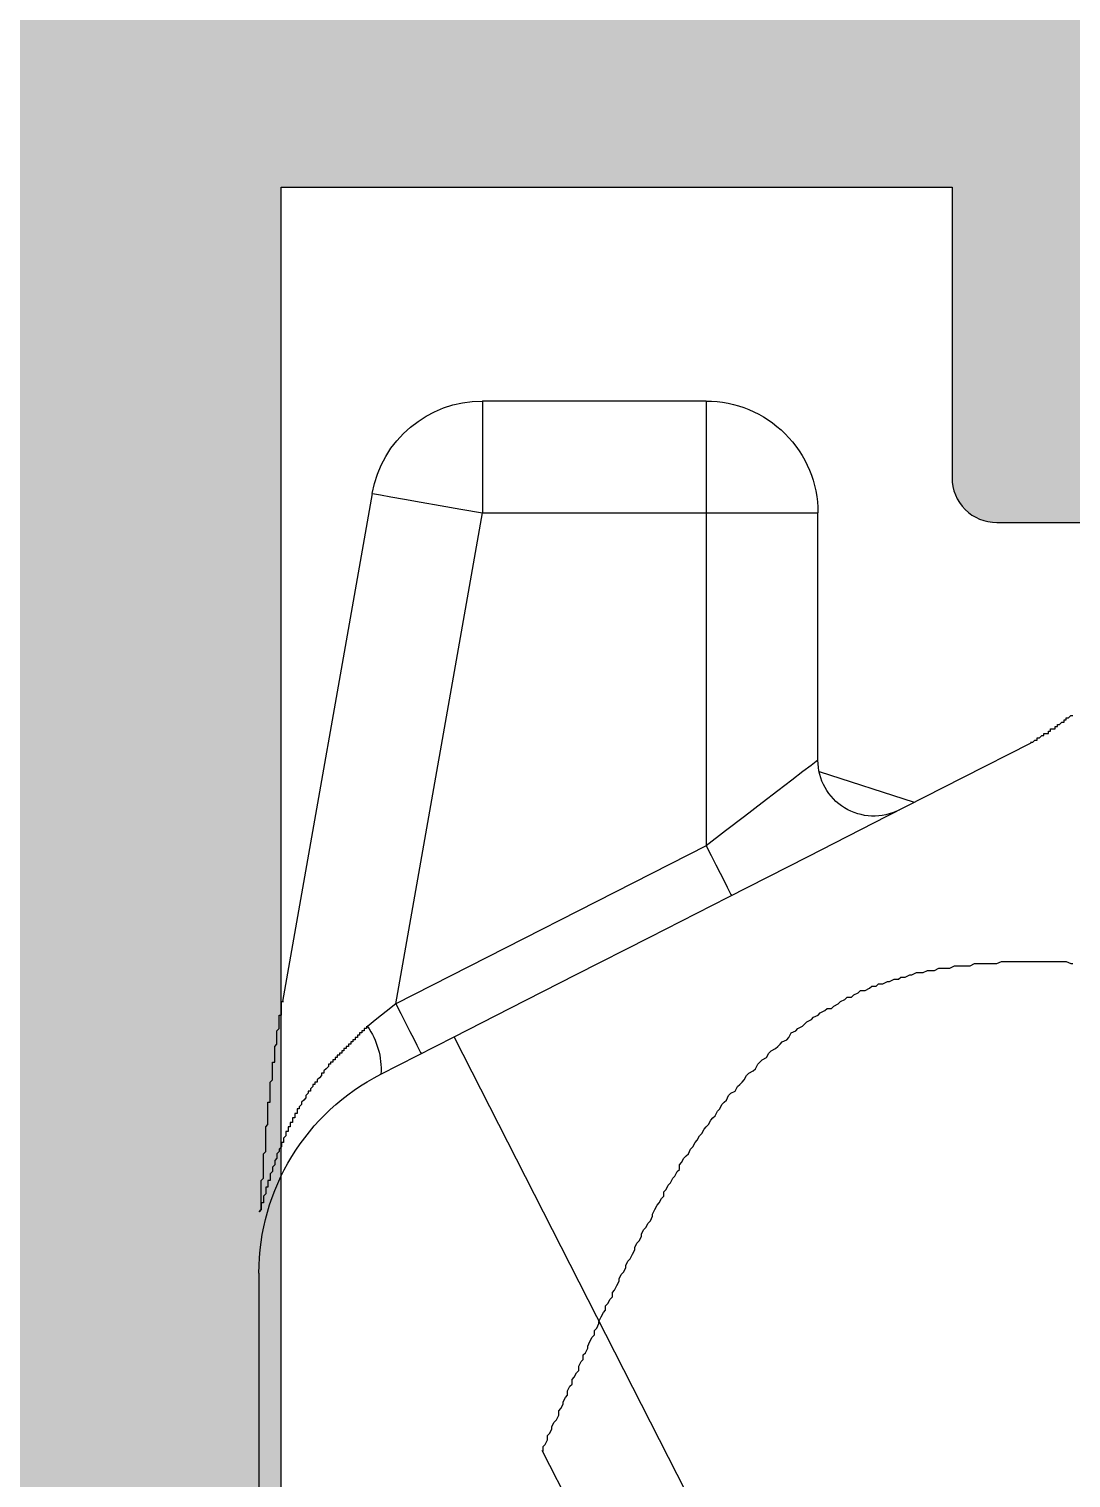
# Model space of a CAD drawing. Header units: millimetres. Extents: x -624 to 1947, y 11274 to 11571.
# Drawn here: x 943.82 to 948.48, y 11418.59 to 11425.07 of the extents above; entities that cross this region are included whole.
import ezdxf

# ---------------------------------------------------------------- set-up
doc = ezdxf.new("R2010")
doc.units = ezdxf.units.MM
doc.layers.add('AKSESUAR', color=7, linetype='Continuous')

# ---------------------------------------------------------------- blocks, each defined once
blk = doc.blocks.new('FGHDFHGFD')
at = {"color": 7, "linetype": 'Continuous'}
for p, q in [((5426.0593, 1209.3311), (5430.5232, 1207.0566)), ((5427.6268, 1209.0814), (5432.3732, 1206.663)), ((5433.5599, 1208.2944), (5433.4215, 1208.7204)), ((5433.6098, 1208.2893), (5434.7161, 1208.2893)), ((5434.7161, 1207.7893), (5434.7161, 1208.2893)), ((5433.2276, 1207.7893), (5432.5205, 1206.4015)), ((5434.7161, 1207.7893), (5433.2276, 1207.7893)), ((5434.7161, 1206.7887), (5434.7161, 1207.7893)), ((5435.2161, 1207.7893), (5434.7161, 1207.7893)), ((5435.2161, 1207.7893), (5435.2161, 1206.7887)), ((5432.5205, 1206.4015), (5434.7161, 1206.7887)), ((5435.2161, 1206.7887), (5434.7161, 1206.7887)), ((5432.2062, 1206.3353), (5432.3732, 1206.663)), ((5434.8029, 1206.2963), (5432.5311, 1205.8957)), ((5431.3152, 1205.7893), (5411.4661, 1205.7893))]:
    blk.add_line(p, q, dxfattribs=at)
at = {"color": 7, "linetype": 'Continuous', "flags": 128}
for points in [[(5432.3732, 1206.663), (5432.5009, 1206.9138), (5432.6513, 1207.2089), (5432.8188, 1207.5376), (5432.9972, 1207.8877), (5433.1799, 1208.2464), (5433.3603, 1208.6005), (5433.5318, 1208.9369), (5433.6879, 1209.2433)], [(5433.6098, 1208.2893), (5433.604, 1208.2817), (5433.5867, 1208.2592), (5433.5586, 1208.2223), (5433.5204, 1208.1723), (5433.4733, 1208.1107), (5433.4187, 1208.0393), (5433.3583, 1207.9603), (5433.294, 1207.8761), (5433.2276, 1207.7893)], [(5433.2276, 1207.7893), (5433.1842, 1207.8115), (5433.1424, 1207.8327), (5433.1039, 1207.8524), (5433.0701, 1207.8696), (5433.0424, 1207.8837), (5433.0218, 1207.8942), (5433.0092, 1207.9006), (5433.0049, 1207.9028)], [(5434.8029, 1206.2963), (5434.8013, 1206.3057), (5434.7963, 1206.3337), (5434.7883, 1206.3792), (5434.7775, 1206.4405), (5434.7643, 1206.5151), (5434.7493, 1206.6002), (5434.733, 1206.6926), (5434.7161, 1206.7887)], [(5432.5205, 1206.4015), (5432.477, 1206.4237), (5432.4352, 1206.4449), (5432.3967, 1206.4646), (5432.363, 1206.4817), (5432.3353, 1206.4959), (5432.3147, 1206.5064), (5432.302, 1206.5128), (5432.2977, 1206.515)], [(5432.5205, 1206.4015), (5432.4866, 1206.3589), (5432.453, 1206.3166), (5432.4196, 1206.2747)]]:
    blk.add_lwpolyline(points, dxfattribs=at)
at = {"color": 7}
for points in [[(5430.52, 1207.06, 0), (5430.54, 1207.06, 0), (5430.55, 1207.07, 0), (5430.57, 1207.08, 0), (5430.59, 1207.08, 0), (5430.6, 1207.09, 0), (5430.62, 1207.1, 0), (5430.63, 1207.1, 0), (5430.65, 1207.11, 0), (5430.66, 1207.12, 0), (5430.68, 1207.13, 0), (5430.7, 1207.13, 0), (5430.71, 1207.14, 0), (5430.73, 1207.15, 0), (5430.74, 1207.15, 0), (5430.76, 1207.16, 0), (5430.77, 1207.17, 0), (5430.79, 1207.17, 0), (5430.81, 1207.18, 0), (5430.82, 1207.19, 0), (5430.84, 1207.19, 0), (5430.85, 1207.2, 0), (5430.87, 1207.21, 0), (5430.88, 1207.22, 0), (5430.9, 1207.22, 0), (5430.92, 1207.23, 0), (5430.93, 1207.24, 0), (5430.95, 1207.24, 0), (5430.96, 1207.25, 0), (5430.98, 1207.26, 0), (5430.99, 1207.26, 0), (5431.01, 1207.27, 0), (5431.03, 1207.28, 0), (5431.04, 1207.29, 0), (5431.06, 1207.29, 0), (5431.07, 1207.3, 0), (5431.09, 1207.31, 0), (5431.1, 1207.31, 0), (5431.12, 1207.32, 0), (5431.14, 1207.33, 0), (5431.15, 1207.34, 0), (5431.17, 1207.34, 0), (5431.18, 1207.35, 0), (5431.2, 1207.36, 0), (5431.21, 1207.37, 0), (5431.23, 1207.37, 0), (5431.24, 1207.38, 0), (5431.26, 1207.39, 0), (5431.28, 1207.4, 0), (5431.29, 1207.4, 0), (5431.31, 1207.41, 0), (5431.32, 1207.42, 0), (5431.34, 1207.43, 0), (5431.35, 1207.43, 0), (5431.37, 1207.44, 0), (5431.38, 1207.45, 0), (5431.4, 1207.46, 0), (5431.42, 1207.47, 0), (5431.43, 1207.47, 0), (5431.45, 1207.48, 0), (5431.46, 1207.49, 0), (5431.48, 1207.5, 0), (5431.49, 1207.5, 0), (5431.51, 1207.51, 0), (5431.52, 1207.52, 0), (5431.54, 1207.53, 0), (5431.55, 1207.54, 0), (5431.57, 1207.55, 0), (5431.58, 1207.55, 0), (5431.6, 1207.56, 0), (5431.62, 1207.57, 0), (5431.63, 1207.58, 0), (5431.65, 1207.59, 0), (5431.66, 1207.6, 0), (5431.68, 1207.6, 0), (5431.69, 1207.61, 0), (5431.71, 1207.62, 0), (5431.72, 1207.63, 0), (5431.74, 1207.64, 0), (5431.75, 1207.65, 0), (5431.77, 1207.66, 0), (5431.78, 1207.67, 0), (5431.8, 1207.67, 0), (5431.81, 1207.68, 0), (5431.83, 1207.69, 0), (5431.84, 1207.7, 0), (5431.85, 1207.71, 0), (5431.87, 1207.72, 0), (5431.88, 1207.73, 0), (5431.9, 1207.74, 0), (5431.91, 1207.75, 0), (5431.93, 1207.76, 0), (5431.94, 1207.77, 0), (5431.96, 1207.78, 0), (5431.97, 1207.79, 0), (5431.98, 1207.8, 0), (5432, 1207.81, 0), (5432.01, 1207.82, 0), (5432.02, 1207.83, 0), (5432.04, 1207.84, 0), (5432.05, 1207.85, 0), (5432.07, 1207.86, 0), (5432.08, 1207.87, 0), (5432.09, 1207.88, 0), (5432.11, 1207.89, 0), (5432.12, 1207.9, 0), (5432.13, 1207.92, 0), (5432.15, 1207.93, 0), (5432.16, 1207.94, 0), (5432.17, 1207.95, 0), (5432.18, 1207.96, 0), (5432.2, 1207.97, 0), (5432.21, 1207.98, 0), (5432.22, 1208, 0), (5432.23, 1208.01, 0), (5432.25, 1208.02, 0), (5432.26, 1208.03, 0), (5432.27, 1208.04, 0), (5432.28, 1208.06, 0), (5432.3, 1208.07, 0), (5432.31, 1208.08, 0), (5432.32, 1208.1, 0), (5432.33, 1208.11, 0), (5432.34, 1208.12, 0), (5432.35, 1208.13, 0), (5432.36, 1208.15, 0), (5432.37, 1208.16, 0), (5432.39, 1208.17, 0), (5432.4, 1208.19, 0), (5432.41, 1208.2, 0), (5432.42, 1208.22, 0), (5432.43, 1208.23, 0), (5432.44, 1208.24, 0), (5432.45, 1208.26, 0), (5432.46, 1208.27, 0), (5432.47, 1208.29, 0), (5432.48, 1208.3, 0), (5432.49, 1208.32, 0), (5432.5, 1208.33, 0), (5432.5, 1208.35, 0), (5432.51, 1208.36, 0), (5432.52, 1208.38, 0), (5432.53, 1208.39, 0), (5432.54, 1208.41, 0), (5432.55, 1208.42, 0), (5432.55, 1208.44, 0), (5432.56, 1208.45, 0), (5432.57, 1208.47, 0), (5432.58, 1208.48, 0), (5432.58, 1208.5, 0), (5432.59, 1208.52, 0), (5432.6, 1208.53, 0), (5432.6, 1208.55, 0), (5432.61, 1208.56, 0), (5432.61, 1208.58, 0), (5432.62, 1208.6, 0), (5432.62, 1208.61, 0), (5432.63, 1208.63, 0), (5432.63, 1208.65, 0), (5432.64, 1208.66, 0), (5432.64, 1208.68, 0), (5432.65, 1208.7, 0), (5432.65, 1208.71, 0), (5432.66, 1208.73, 0), (5432.66, 1208.75, 0), (5432.66, 1208.76, 0), (5432.67, 1208.78, 0), (5432.67, 1208.8, 0), (5432.67, 1208.81, 0), (5432.68, 1208.83, 0), (5432.68, 1208.85, 0), (5432.68, 1208.86, 0), (5432.68, 1208.88, 0), (5432.69, 1208.9, 0), (5432.69, 1208.92, 0), (5432.69, 1208.93, 0), (5432.69, 1208.95, 0), (5432.69, 1208.97, 0), (5432.7, 1208.99, 0), (5432.7, 1209, 0), (5432.7, 1209.02, 0), (5432.7, 1209.04, 0), (5432.7, 1209.05, 0), (5432.7, 1209.07, 0), (5432.7, 1209.09, 0), (5432.71, 1209.11, 0), (5432.71, 1209.12, 0), (5432.71, 1209.14, 0), (5432.71, 1209.16, 0), (5432.71, 1209.18, 0), (5432.71, 1209.19, 0), (5432.71, 1209.21, 0), (5432.71, 1209.23, 0), (5432.71, 1209.24, 0), (5432.71, 1209.26, 0), (5432.71, 1209.28, 0), (5432.71, 1209.3, 0), (5432.71, 1209.31, 0), (5432.71, 1209.33, 0), (5432.71, 1209.35, 0), (5432.71, 1209.36, 0), (5432.71, 1209.38, 0), (5432.71, 1209.4, 0), (5432.7, 1209.42, 0), (5432.7, 1209.43, 0)], [(5433.69, 1209.24, 0), (5433.69, 1209.25, 0), (5433.69, 1209.25, 0), (5433.69, 1209.25, 0), (5433.69, 1209.25, 0), (5433.69, 1209.25, 0), (5433.7, 1209.26, 0), (5433.7, 1209.26, 0), (5433.7, 1209.26, 0), (5433.7, 1209.26, 0), (5433.7, 1209.26, 0), (5433.7, 1209.27, 0), (5433.7, 1209.27, 0), (5433.7, 1209.27, 0), (5433.71, 1209.27, 0), (5433.71, 1209.27, 0), (5433.71, 1209.28, 0), (5433.71, 1209.28, 0), (5433.71, 1209.28, 0), (5433.71, 1209.28, 0), (5433.71, 1209.28, 0), (5433.72, 1209.29, 0), (5433.72, 1209.29, 0), (5433.72, 1209.29, 0), (5433.72, 1209.29, 0), (5433.72, 1209.29, 0), (5433.72, 1209.3, 0), (5433.72, 1209.3, 0), (5433.72, 1209.3, 0), (5433.73, 1209.3, 0), (5433.73, 1209.3, 0), (5433.73, 1209.31, 0), (5433.73, 1209.31, 0), (5433.73, 1209.31, 0), (5433.73, 1209.31, 0), (5433.73, 1209.32, 0), (5433.74, 1209.32, 0), (5433.74, 1209.32, 0), (5433.74, 1209.32, 0), (5433.74, 1209.32, 0), (5433.74, 1209.33, 0), (5433.74, 1209.33, 0), (5433.74, 1209.33, 0), (5433.74, 1209.33, 0), (5433.75, 1209.33, 0), (5433.75, 1209.34, 0), (5433.75, 1209.34, 0), (5433.75, 1209.34, 0), (5433.75, 1209.34, 0), (5433.75, 1209.34, 0), (5433.75, 1209.35, 0), (5433.76, 1209.35, 0), (5433.76, 1209.35, 0), (5433.76, 1209.35, 0), (5433.76, 1209.35, 0), (5433.76, 1209.36, 0), (5433.76, 1209.36, 0), (5433.76, 1209.36, 0), (5433.77, 1209.36, 0), (5433.77, 1209.36, 0), (5433.77, 1209.37, 0), (5433.77, 1209.37, 0), (5433.77, 1209.37, 0), (5433.77, 1209.37, 0), (5433.77, 1209.37, 0), (5433.78, 1209.38, 0), (5433.78, 1209.38, 0), (5433.78, 1209.38, 0), (5433.78, 1209.38, 0), (5433.78, 1209.38, 0), (5433.78, 1209.39, 0), (5433.78, 1209.39, 0), (5433.78, 1209.39, 0), (5433.79, 1209.39, 0), (5433.79, 1209.39, 0), (5433.79, 1209.4, 0), (5433.79, 1209.4, 0), (5433.79, 1209.4, 0), (5433.79, 1209.4, 0), (5433.79, 1209.4, 0), (5433.8, 1209.4, 0), (5433.8, 1209.41, 0), (5433.8, 1209.41, 0), (5433.8, 1209.41, 0), (5433.8, 1209.41, 0), (5433.8, 1209.41, 0), (5433.81, 1209.42, 0), (5433.81, 1209.42, 0), (5433.81, 1209.42, 0), (5433.81, 1209.42, 0), (5433.81, 1209.42, 0), (5433.81, 1209.43, 0)], [(5432.42, 1206.27, 0), (5432.42, 1206.27, 0), (5432.41, 1206.27, 0), (5432.41, 1206.26, 0), (5432.41, 1206.26, 0), (5432.4, 1206.26, 0), (5432.4, 1206.25, 0), (5432.39, 1206.25, 0), (5432.39, 1206.25, 0), (5432.39, 1206.24, 0), (5432.38, 1206.24, 0), (5432.38, 1206.23, 0), (5432.38, 1206.23, 0), (5432.37, 1206.23, 0), (5432.37, 1206.22, 0), (5432.37, 1206.22, 0), (5432.36, 1206.22, 0), (5432.36, 1206.21, 0), (5432.36, 1206.21, 0), (5432.35, 1206.21, 0), (5432.35, 1206.2, 0), (5432.34, 1206.2, 0), (5432.34, 1206.19, 0), (5432.34, 1206.19, 0), (5432.33, 1206.19, 0), (5432.33, 1206.18, 0), (5432.33, 1206.18, 0), (5432.32, 1206.18, 0), (5432.32, 1206.17, 0), (5432.32, 1206.17, 0), (5432.31, 1206.17, 0), (5432.31, 1206.16, 0), (5432.3, 1206.16, 0), (5432.3, 1206.16, 0), (5432.3, 1206.15, 0), (5432.29, 1206.15, 0), (5432.29, 1206.14, 0), (5432.29, 1206.14, 0), (5432.28, 1206.14, 0), (5432.28, 1206.13, 0), (5432.28, 1206.13, 0), (5432.27, 1206.13, 0), (5432.27, 1206.12, 0), (5432.26, 1206.12, 0), (5432.26, 1206.12, 0), (5432.26, 1206.11, 0), (5432.25, 1206.11, 0), (5432.25, 1206.11, 0), (5432.25, 1206.1, 0), (5432.24, 1206.1, 0), (5432.24, 1206.1, 0), (5432.23, 1206.09, 0), (5432.23, 1206.09, 0), (5432.23, 1206.09, 0), (5432.22, 1206.08, 0), (5432.22, 1206.08, 0), (5432.21, 1206.08, 0), (5432.21, 1206.07, 0), (5432.21, 1206.07, 0), (5432.2, 1206.07, 0), (5432.2, 1206.07, 0), (5432.19, 1206.06, 0), (5432.19, 1206.06, 0), (5432.19, 1206.06, 0), (5432.18, 1206.05, 0), (5432.18, 1206.05, 0), (5432.17, 1206.05, 0), (5432.17, 1206.04, 0), (5432.17, 1206.04, 0), (5432.16, 1206.04, 0), (5432.16, 1206.03, 0), (5432.15, 1206.03, 0), (5432.15, 1206.03, 0), (5432.15, 1206.03, 0), (5432.14, 1206.02, 0), (5432.14, 1206.02, 0), (5432.13, 1206.02, 0), (5432.13, 1206.01, 0), (5432.12, 1206.01, 0), (5432.12, 1206.01, 0), (5432.12, 1206.01, 0), (5432.11, 1206, 0), (5432.11, 1206, 0), (5432.1, 1206, 0), (5432.1, 1206, 0), (5432.09, 1205.99, 0), (5432.09, 1205.99, 0), (5432.09, 1205.99, 0), (5432.08, 1205.98, 0), (5432.08, 1205.98, 0), (5432.07, 1205.98, 0), (5432.07, 1205.98, 0), (5432.06, 1205.97, 0), (5432.06, 1205.97, 0), (5432.05, 1205.97, 0), (5432.05, 1205.97, 0), (5432.05, 1205.96, 0), (5432.04, 1205.96, 0), (5432.04, 1205.96, 0), (5432.03, 1205.96, 0), (5432.03, 1205.95, 0), (5432.02, 1205.95, 0), (5432.02, 1205.95, 0), (5432.01, 1205.95, 0), (5432.01, 1205.94, 0), (5432.01, 1205.94, 0), (5432, 1205.94, 0), (5432, 1205.94, 0), (5431.99, 1205.94, 0), (5431.99, 1205.93, 0), (5431.98, 1205.93, 0), (5431.98, 1205.93, 0), (5431.97, 1205.93, 0), (5431.97, 1205.92, 0), (5431.96, 1205.92, 0), (5431.96, 1205.92, 0), (5431.95, 1205.92, 0), (5431.95, 1205.92, 0), (5431.95, 1205.91, 0), (5431.94, 1205.91, 0), (5431.94, 1205.91, 0), (5431.93, 1205.91, 0), (5431.93, 1205.91, 0), (5431.92, 1205.9, 0), (5431.92, 1205.9, 0), (5431.91, 1205.9, 0), (5431.91, 1205.9, 0), (5431.9, 1205.9, 0), (5431.9, 1205.89, 0), (5431.89, 1205.89, 0), (5431.89, 1205.89, 0), (5431.88, 1205.89, 0), (5431.88, 1205.89, 0), (5431.87, 1205.88, 0), (5431.87, 1205.88, 0), (5431.86, 1205.88, 0), (5431.86, 1205.88, 0), (5431.86, 1205.88, 0), (5431.85, 1205.87, 0), (5431.85, 1205.87, 0), (5431.84, 1205.87, 0), (5431.84, 1205.87, 0), (5431.83, 1205.87, 0), (5431.83, 1205.87, 0), (5431.82, 1205.86, 0), (5431.82, 1205.86, 0), (5431.81, 1205.86, 0), (5431.81, 1205.86, 0), (5431.8, 1205.86, 0), (5431.8, 1205.86, 0), (5431.79, 1205.85, 0), (5431.79, 1205.85, 0), (5431.78, 1205.85, 0), (5431.78, 1205.85, 0), (5431.77, 1205.85, 0), (5431.77, 1205.85, 0), (5431.76, 1205.84, 0), (5431.76, 1205.84, 0), (5431.75, 1205.84, 0), (5431.75, 1205.84, 0), (5431.74, 1205.84, 0), (5431.74, 1205.84, 0), (5431.73, 1205.84, 0), (5431.73, 1205.83, 0), (5431.73, 1205.83, 0), (5431.72, 1205.83, 0), (5431.72, 1205.83, 0), (5431.71, 1205.83, 0), (5431.71, 1205.83, 0), (5431.7, 1205.83, 0), (5431.7, 1205.82, 0), (5431.69, 1205.82, 0), (5431.69, 1205.82, 0), (5431.68, 1205.82, 0), (5431.68, 1205.82, 0), (5431.67, 1205.82, 0), (5431.67, 1205.82, 0), (5431.66, 1205.81, 0), (5431.66, 1205.81, 0), (5431.65, 1205.81, 0), (5431.65, 1205.81, 0), (5431.64, 1205.81, 0), (5431.64, 1205.81, 0), (5431.63, 1205.81, 0), (5431.63, 1205.8, 0), (5431.62, 1205.8, 0), (5431.62, 1205.8, 0), (5431.61, 1205.8, 0), (5431.61, 1205.8, 0), (5431.6, 1205.8, 0), (5431.6, 1205.8, 0), (5431.59, 1205.79, 0)], [(5431.59, 1205.79, 0), (5431.6, 1205.8, 0), (5431.61, 1205.8, 0), (5431.61, 1205.8, 0), (5431.62, 1205.8, 0), (5431.62, 1205.8, 0), (5431.63, 1205.8, 0), (5431.63, 1205.8, 0), (5431.64, 1205.8, 0), (5431.65, 1205.8, 0), (5431.65, 1205.8, 0), (5431.66, 1205.8, 0), (5431.66, 1205.8, 0), (5431.67, 1205.8, 0), (5431.68, 1205.8, 0), (5431.68, 1205.8, 0), (5431.69, 1205.8, 0), (5431.69, 1205.8, 0), (5431.7, 1205.8, 0), (5431.71, 1205.8, 0), (5431.71, 1205.8, 0), (5431.72, 1205.8, 0), (5431.72, 1205.8, 0), (5431.73, 1205.8, 0), (5431.74, 1205.81, 0), (5431.74, 1205.81, 0), (5431.75, 1205.81, 0), (5431.75, 1205.81, 0), (5431.76, 1205.81, 0), (5431.77, 1205.81, 0), (5431.77, 1205.81, 0), (5431.78, 1205.81, 0), (5431.78, 1205.81, 0), (5431.79, 1205.81, 0), (5431.79, 1205.81, 0), (5431.8, 1205.81, 0), (5431.81, 1205.81, 0), (5431.81, 1205.81, 0), (5431.82, 1205.81, 0), (5431.82, 1205.81, 0), (5431.83, 1205.81, 0), (5431.84, 1205.81, 0), (5431.84, 1205.81, 0), (5431.85, 1205.81, 0), (5431.85, 1205.81, 0), (5431.86, 1205.82, 0), (5431.87, 1205.82, 0), (5431.87, 1205.82, 0), (5431.88, 1205.82, 0), (5431.88, 1205.82, 0), (5431.89, 1205.82, 0), (5431.9, 1205.82, 0), (5431.9, 1205.82, 0), (5431.91, 1205.82, 0), (5431.91, 1205.82, 0), (5431.92, 1205.82, 0), (5431.92, 1205.82, 0), (5431.93, 1205.82, 0), (5431.94, 1205.82, 0), (5431.94, 1205.82, 0), (5431.95, 1205.82, 0), (5431.95, 1205.82, 0), (5431.96, 1205.82, 0), (5431.97, 1205.82, 0), (5431.97, 1205.82, 0), (5431.98, 1205.83, 0), (5431.98, 1205.83, 0), (5431.99, 1205.83, 0), (5432, 1205.83, 0), (5432, 1205.83, 0), (5432.01, 1205.83, 0), (5432.01, 1205.83, 0), (5432.02, 1205.83, 0), (5432.03, 1205.83, 0), (5432.03, 1205.83, 0), (5432.04, 1205.83, 0), (5432.04, 1205.83, 0), (5432.05, 1205.83, 0), (5432.06, 1205.83, 0), (5432.06, 1205.83, 0), (5432.07, 1205.83, 0), (5432.07, 1205.83, 0), (5432.08, 1205.83, 0), (5432.08, 1205.84, 0), (5432.09, 1205.84, 0), (5432.1, 1205.84, 0), (5432.1, 1205.84, 0), (5432.11, 1205.84, 0), (5432.11, 1205.84, 0), (5432.12, 1205.84, 0), (5432.13, 1205.84, 0), (5432.13, 1205.84, 0), (5432.14, 1205.84, 0), (5432.14, 1205.84, 0), (5432.15, 1205.84, 0), (5432.16, 1205.84, 0), (5432.16, 1205.84, 0), (5432.17, 1205.84, 0), (5432.17, 1205.84, 0), (5432.18, 1205.85, 0), (5432.18, 1205.85, 0), (5432.19, 1205.85, 0), (5432.2, 1205.85, 0), (5432.2, 1205.85, 0), (5432.21, 1205.85, 0), (5432.21, 1205.85, 0), (5432.22, 1205.85, 0), (5432.23, 1205.85, 0), (5432.23, 1205.85, 0), (5432.24, 1205.85, 0), (5432.24, 1205.85, 0), (5432.25, 1205.85, 0), (5432.26, 1205.85, 0), (5432.26, 1205.86, 0), (5432.27, 1205.86, 0), (5432.27, 1205.86, 0), (5432.28, 1205.86, 0), (5432.28, 1205.86, 0), (5432.29, 1205.86, 0), (5432.3, 1205.86, 0), (5432.3, 1205.86, 0), (5432.31, 1205.86, 0), (5432.31, 1205.86, 0), (5432.32, 1205.86, 0), (5432.33, 1205.86, 0), (5432.33, 1205.86, 0), (5432.34, 1205.87, 0), (5432.34, 1205.87, 0), (5432.35, 1205.87, 0), (5432.36, 1205.87, 0), (5432.36, 1205.87, 0), (5432.37, 1205.87, 0), (5432.37, 1205.87, 0), (5432.38, 1205.87, 0), (5432.38, 1205.87, 0), (5432.39, 1205.87, 0), (5432.4, 1205.87, 0), (5432.4, 1205.87, 0), (5432.41, 1205.88, 0), (5432.41, 1205.88, 0), (5432.42, 1205.88, 0), (5432.43, 1205.88, 0), (5432.43, 1205.88, 0), (5432.44, 1205.88, 0), (5432.44, 1205.88, 0), (5432.45, 1205.88, 0), (5432.46, 1205.88, 0), (5432.46, 1205.88, 0), (5432.47, 1205.88, 0), (5432.47, 1205.89, 0), (5432.48, 1205.89, 0), (5432.48, 1205.89, 0), (5432.49, 1205.89, 0), (5432.5, 1205.89, 0), (5432.5, 1205.89, 0), (5432.51, 1205.89, 0), (5432.51, 1205.89, 0), (5432.52, 1205.89, 0), (5432.53, 1205.89, 0), (5432.53, 1205.9, 0)]]:
    blk.add_polyline3d(points, dxfattribs=at)
at = {"color": 7, "linetype": 'Continuous'}
for centre, radius, start, end in [((5433.6098, 1208.5393), 0.25, 153.00428, 269.99346), ((5434.7161, 1207.7893), 0.5, 0.00152, 90.00189), ((5434.7161, 1206.7886), 0.5, 279.99771, 0.00068), ((5431.3151, 1206.7894), 1.0001, 270.00235, 332.99791), ((5432.226, 1205.999), 0.3369, 54.9197, 93.37133)]:
    blk.add_arc(centre, radius, start, end, dxfattribs=at)

msp = doc.modelspace()

# ---------------------------------------------------------------- hatches: boundary and pattern name
at = {"layer": 'AKSESUAR', "linetype": 'ByBlock'}
h = msp.add_hatch(color=30, dxfattribs=at)
h.paths.add_polyline_path([(934.9454, 11429.863), (965.9625, 11429.863, -0.198912), (966.104, 11429.8045), (966.9868, 11428.9216, -0.198914), (967.0454, 11428.7802), (967.0454, 11423.863), (965.1609, 11423.863, -0.26795), (964.9877, 11423.963), (964.8722, 11424.163, -0.131657), (964.8454, 11424.263), (964.8454, 11424.663, -0.414213), (965.0454, 11424.863), (965.8454, 11424.863), (965.8454, 11428.0003, 0.198915), (965.7868, 11428.1417), (965.6241, 11428.3045, 0.19891), (965.4827, 11428.363), (961.0454, 11428.363, 0.414211), (960.8454, 11428.163), (960.8454, 11424.863), (961.6454, 11424.863, -0.414212), (961.8454, 11424.663), (961.8454, 11424.263, -0.131648), (961.8186, 11424.163), (961.7031, 11423.963, -0.267949), (961.5299, 11423.863), (959.6454, 11423.863), (959.6454, 11424.963), (958.9382, 11424.963, -0.267949), (958.2454, 11425.363), (958.0722, 11425.663, -0.577351), (958.2454, 11425.963), (959.6454, 11425.963), (959.6454, 11428.163), (944.9454, 11428.163), (944.9454, 11425.963), (948.4454, 11425.963), (948.9454, 11425.463), (948.9454, 11423.063, -0.414216), (948.7454, 11422.863), (948.1454, 11422.863, -0.414217), (947.9454, 11423.063), (947.9454, 11424.363), (944.9454, 11424.363), (944.9454, 11413.613, -0.414214), (944.4454, 11413.113), (943.1825, 11413.113), (942.8639, 11413.613), (942.5454, 11413.113), (941.3825, 11413.113), (941.0639, 11413.613), (940.7454, 11413.113), (939.8454, 11413.113), (939.8454, 11411.413), (939.5454, 11411.113), (939.8454, 11410.813), (939.8454, 11409.113), (940.1639, 11408.613), (940.4825, 11409.113), (941.6454, 11409.113), (941.9639, 11408.613), (942.2825, 11409.113), (943.4454, 11409.113), (943.7639, 11408.613), (944.0825, 11409.113), (944.4454, 11409.113, -0.414214), (944.9454, 11408.613), (944.9454, 11397.863), (947.9454, 11397.863), (947.9454, 11399.163, -0.414214), (948.1454, 11399.363), (948.7454, 11399.363, -0.414214), (948.9454, 11399.163), (948.9454, 11393.263), (947.0609, 11393.263, -0.267948), (946.8877, 11393.363), (946.7722, 11393.563, -0.131652), (946.7454, 11393.663), (946.7454, 11394.063, -0.414213), (946.9454, 11394.263), (947.7454, 11394.263, 0.414212), (947.9454, 11394.463), (947.9454, 11396.063, 0.414212), (947.7454, 11396.263), (942.7454, 11396.263, 0.414212), (942.5454, 11396.063), (942.5454, 11394.463, 0.414212), (942.7454, 11394.263), (943.5454, 11394.263, -0.414213), (943.7454, 11394.063), (943.7454, 11393.663, -0.131651), (943.7186, 11393.563), (943.6031, 11393.363, -0.267949), (943.4299, 11393.263), (937.2245, 11393.263, 0.398959), (936.2258, 11392.3154), (935.3421, 11375.4526, -0.39896), (935.1424, 11375.263), (934.9424, 11375.263, -0.267949), (934.7692, 11375.363, 0.57735), (933.7299, 11375.363, -0.267949), (933.5567, 11375.263), (931.2454, 11375.263), (931.2454, 11373.063), (933.0454, 11373.063, -0.414214), (933.2454, 11372.863, -0.414214), (932.2454, 11371.863), (923.3454, 11371.863, -0.414214), (922.9454, 11372.263), (922.9454, 11375.163, 0.414213), (922.7454, 11375.363), (916.1454, 11375.363, 0.414213), (915.9454, 11375.163), (915.9454, 11373.063), (917.7454, 11373.063, -0.414214), (917.9454, 11372.863, -0.414214), (916.9454, 11371.863), (914.9454, 11371.863, -0.414213), (914.7454, 11372.063), (914.7454, 11376.663, -0.414213), (914.9454, 11376.863), (925.2299, 11376.863, -0.26795), (925.4031, 11376.763), (925.5186, 11376.563, -0.131651), (925.5454, 11376.463), (925.5454, 11376.063, -0.414213), (925.3454, 11375.863), (924.5454, 11375.863, 0.414214), (924.3454, 11375.663), (924.3454, 11373.463, 0.414214), (924.5454, 11373.263), (929.5454, 11373.263, 0.414213), (929.7454, 11373.463), (929.7454, 11375.663, 0.414213), (929.5454, 11375.863), (928.7454, 11375.863, -0.414214), (928.5454, 11376.063), (928.5454, 11376.463, -0.131653), (928.5722, 11376.563), (928.6877, 11376.763, -0.26795), (928.8609, 11376.863), (931.7454, 11376.863), (931.7454, 11378.2596, -0.221696), (931.8168, 11378.4128), (932.4168, 11378.9162, -0.63707), (932.7454, 11378.763), (932.7454, 11377.463), (933.9454, 11377.463), (933.9454, 11393.263), (932.7454, 11393.263), (932.7454, 11391.963, -0.63707), (932.4168, 11391.8098), (931.8168, 11392.3133, -0.221696), (931.7454, 11392.4665), (931.7454, 11394.363), (932.2454, 11394.863), (933.2454, 11394.863, 0.414214), (933.4454, 11395.063), (933.4454, 11407.313), (931.8602, 11408.059, -0.290522), (931.7454, 11408.24), (931.7454, 11408.913, -0.414215), (931.9454, 11409.113), (934.4454, 11409.113), (934.7639, 11408.613), (935.0825, 11409.113), (936.2454, 11409.113), (936.5639, 11408.613), (936.8825, 11409.113), (937.1454, 11409.113), (937.1454, 11413.113), (935.9825, 11413.113), (935.6639, 11413.613), (935.3454, 11413.113), (934.1825, 11413.113), (933.8639, 11413.613), (933.5454, 11413.113), (931.9454, 11413.113, -0.414215), (931.7454, 11413.313), (931.7454, 11413.9861, -0.290523), (931.8602, 11414.1671), (933.4454, 11414.913), (933.4454, 11422.963), (931.9454, 11422.963, -0.414213), (931.7454, 11423.163), (931.7454, 11423.363, -0.414214), (932.2454, 11423.863), (933.4454, 11423.863), (933.4454, 11424.963), (932.2454, 11424.963, -0.414214), (931.7454, 11425.463), (931.7454, 11425.663, -0.414214), (931.9454, 11425.863), (934.7454, 11425.863), (934.7454, 11429.663, -0.414212)])
h.paths.add_polyline_path([(934.9454, 11414.913), (943.4454, 11414.913), (943.4454, 11424.363), (942.1454, 11424.363, -0.668181), (942.004, 11424.7045), (943.4141, 11426.1145, 0.198917), (943.4454, 11426.1902), (943.4454, 11428.163, 0.414212), (943.2454, 11428.363), (936.4454, 11428.363, 0.414212), (936.2454, 11428.163), (936.2454, 11424.563, -0.414214), (936.0454, 11424.363), (934.9454, 11424.363)], flags=16)
h.paths.add_polyline_path([(940.7454, 11395.163), (940.7454, 11396.863, -0.414213), (941.7454, 11397.863), (943.4454, 11397.863), (943.4454, 11407.313), (934.9454, 11407.313), (934.9454, 11397.863), (936.7454, 11397.863, -0.683705), (936.8807, 11397.5157), (935.0749, 11395.8577, 0.683706), (935.3454, 11395.163)], flags=16)

# ---------------------------------------------------------------- linework, layer by layer
at = {"color": 0}
msp.add_lwpolyline([(944.9454, 11413.613), (944.9454, 11424.363), (947.9454, 11424.363), (947.9454, 11423.063, 0.414217), (948.1454, 11422.863), (948.7454, 11422.863, 0.414216), (948.9454, 11423.063), (948.9454, 11425.463), (948.4454, 11425.963), (944.9454, 11425.963), (944.9454, 11428.163), (959.6454, 11428.163)], format="xyb", dxfattribs=at)

# ---------------------------------------------------------------- block references
at = {"layer": 'AKSESUAR', "xscale": -1, "rotation": 270}
msp.add_blockref('FGHDFHGFD', (-260.9437, 5988.1902), dxfattribs=at)

doc.saveas('drawing.dxf')
